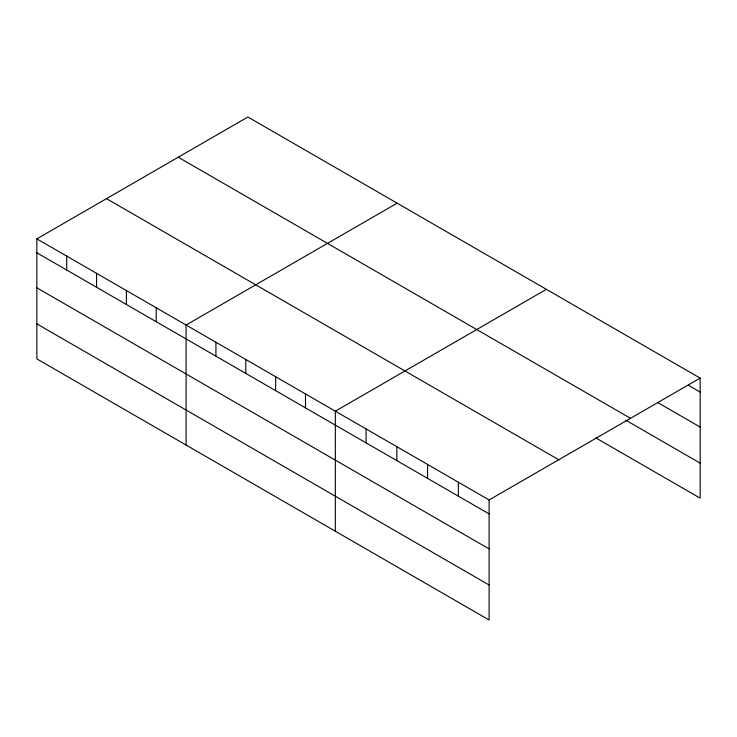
<?xml version="1.0" encoding="UTF-8"?>
<svg xmlns="http://www.w3.org/2000/svg" width="737" height="737" viewBox="0 0 737 737"><rect width="100%" height="100%" fill="white"/><g stroke="black" fill="none" stroke-linecap="round" stroke-linejoin="round"><path stroke-width="1.11" d="M489.101 548.908L489.101 499.962L36.85 238.862L36.85 358.891L489.101 619.992L489.101 548.908L36.85 287.808M595.984 438.008L700.15 498.138L700.15 378.109L247.899 117.008L36.85 238.862M397.142 203.172L186.093 325.026L186.093 445.056M546.384 289.337L335.335 411.182L335.335 531.22M489.101 499.962L700.15 378.109M688.247 385.175L700.15 392.047M657.496 402.43L700.15 427.055M178.253 157.221L630.504 418.321M625.75 420.173L700.15 463.131M106.496 198.649L558.747 459.75M36.85 252.791L489.101 513.901M36.85 323.875L489.101 584.985M458.34 482.21L458.34 496.139M427.589 464.448L427.589 478.387M396.838 446.696L396.838 460.634M366.086 428.943L366.086 442.882M305.487 393.954L305.487 407.893M275.638 376.718L275.638 390.656M245.79 359.49L245.79 373.429M215.941 342.254L215.941 356.192M156.244 307.79L156.244 321.728M126.395 290.553L126.395 304.492M96.547 273.326L96.547 287.264M66.699 256.089L66.699 270.028"/></g></svg>
